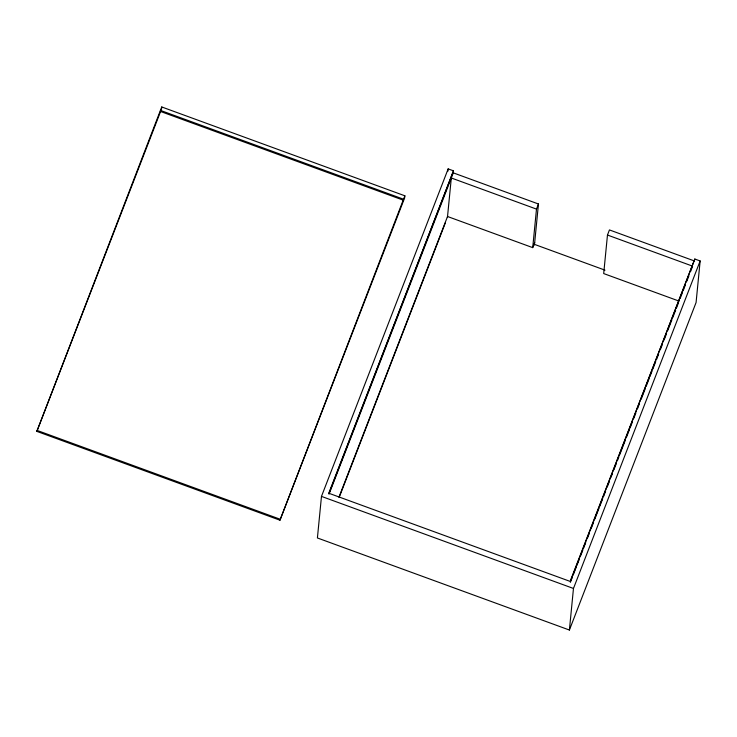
<?xml version="1.0" encoding="UTF-8"?>
<svg xmlns="http://www.w3.org/2000/svg" width="737" height="737" viewBox="0 0 737 737"><rect width="100%" height="100%" fill="white"/><g stroke="black" fill="none" stroke-linecap="round" stroke-linejoin="round"><path stroke-width="1.11" d="M36.85 431.385L161.744 106.966L404.862 195.793L404.668 197.829L279.968 520.211L36.85 431.385L161.136 110.071M161.55 108.993L161.744 106.966M279.968 520.211L404.862 195.793M321.479 496.397L317.407 537.964L569.397 630.034L696.078 302.529L700.15 260.962L694.825 259.019L570.125 581.401L328.785 493.228L453.485 170.837L448.16 168.893L321.479 496.397L573.469 588.467L569.397 630.034M447.939 171.141L448.16 168.893M447.433 217.526L451.311 177.986L536.49 209.105L532.713 247.632L447.534 216.503L338.909 497.328M453.485 170.837L329.098 493.164M329.006 494.177L453.283 172.863L538.461 203.992L534.592 243.523L533.929 245.228L534.03 244.214L605.013 270.157M694.632 261.045L609.444 229.926L607.472 235.039L603.695 273.565L679.164 301.138M694.825 259.019L570.447 581.346M339.637 496.204L445.36 222.878M536.49 209.105L538.461 203.992M532.713 247.632L534.684 242.51M570.346 582.359L572.419 576.997M573.248 574.86L576.15 567.352M576.979 565.215L579.052 559.853M580.71 555.56L582.783 550.207M583.612 548.061L585.685 542.699M587.343 538.415L589.416 533.054M591.074 528.77L593.561 522.34M594.805 519.124L598.951 508.401M599.78 506.255L602.682 498.756M603.511 496.609L605.584 491.257M607.242 486.964L609.315 481.611M610.973 477.318L612.217 474.103M613.875 469.819L616.362 463.389M617.606 460.174L618.85 456.958M619.679 454.812L625.483 439.805M626.312 437.658L629.214 430.159M630.043 428.013L632.116 422.651M633.774 418.367L635.847 413.006M637.505 408.722L639.163 404.429M641.236 399.076L645.382 388.353M646.211 386.216L649.113 378.707M649.942 376.561L652.015 371.208M652.844 369.062L655.746 361.563M656.575 359.416L658.648 354.055M660.306 349.771L662.379 344.409M664.037 340.125L666.524 333.695M667.777 330.48L671.923 319.757M672.752 317.61L675.654 310.111M676.483 307.965L678.556 302.612M680.214 298.319L682.287 292.957M683.116 290.82L685.189 285.459M686.847 281.175L688.92 275.813M690.578 271.52L692.236 267.236M573.469 588.467L700.15 260.962M607.472 235.039L692.651 266.168M160.426 110.384L403.544 199.211M160.325 111.398L403.443 200.224M36.951 430.371L280.069 519.198"/></g></svg>
